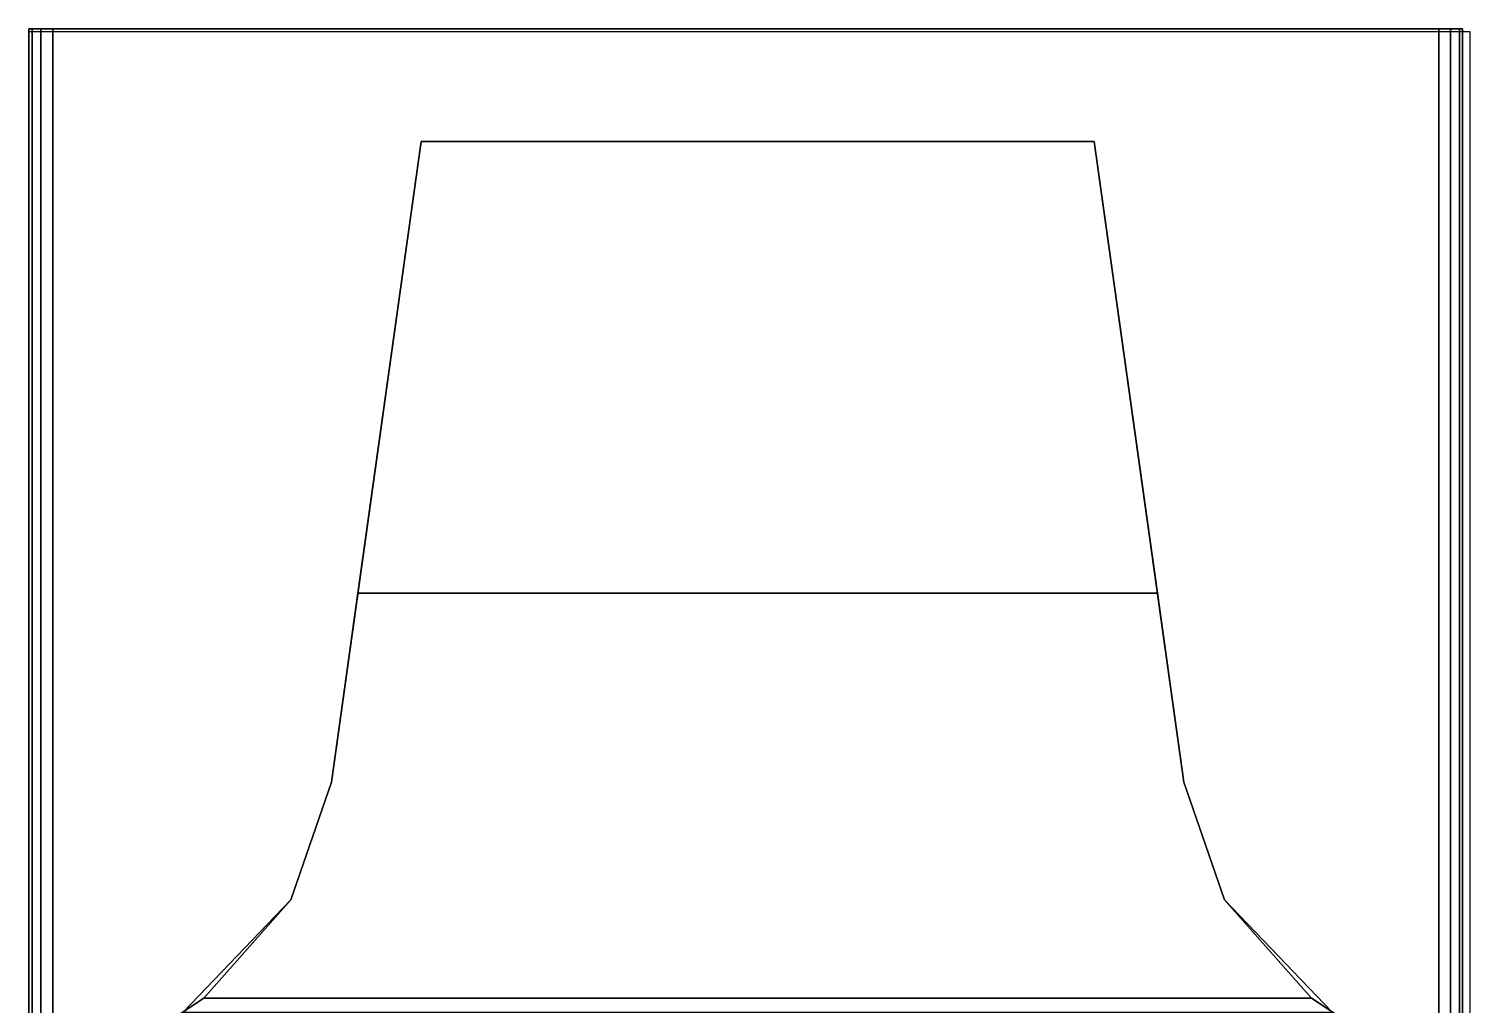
# Model space of a CAD drawing. Header units: millimetres. Extents: x 4513 to 24862, y 3359 to 11488.
# Drawn here: x 5533.1 to 5884.9, y 11249.2 to 11487.6 of the extents above; entities that cross this region are included whole.
import ezdxf

# ---------------------------------------------------------------- set-up
doc = ezdxf.new("R2010")
doc.units = ezdxf.units.MM

msp = doc.modelspace()

# ---------------------------------------------------------------- linework, layer by layer
for p, q in [((5533.13, 11486.88), (5533.13, 11106.15)), ((5884.86, 11486.88), (5533.13, 11486.88)), ((5884.86, 11106.15), (5884.86, 11486.88))]:
    msp.add_line(p, q)
for points, invisible_edges in [([(5533.87, 11487.58, 167.1), (5533.09, 11114.98, 164.68), (5533.87, 11114.98, 167.1)], 1), ([(5533.87, 11487.58, 167.1), (5533.09, 11487.58, 164.68), (5533.09, 11114.98, 164.68)], 12), ([(5533.87, 11487.58, 7.61), (5536, 11487.58, 5.84), (5533.09, 11487.58, 10.03)], 2), ([(5533.87, 11487.58, 7.61), (5533.87, 11114.98, 7.61), (5533.09, 11114.98, 10.03)], 12), ([(5533.09, 11114.98, 10.03), (5533.09, 11487.58, 10.03), (5533.87, 11487.58, 7.61)], 12), ([(5533.09, 11487.58, 164.68), (5533.09, 11487.58, 10.03), (5533.87, 11487.58, 167.1)], 2), ([(5533.09, 11487.58, 164.68), (5533.09, 11114.98, 164.68), (5533.09, 11487.58, 10.03)], 2), ([(5533.09, 11114.98, 164.68), (5533.09, 11114.98, 10.03), (5533.09, 11487.58, 10.03)], 12), ([(5536, 11487.58, 168.87), (5533.87, 11487.58, 167.1), (5538.92, 11487.58, 169.52)], 2), ([(5533.87, 11487.58, 167.1), (5533.87, 11114.98, 167.1), (5536, 11114.98, 168.87)], 12), ([(5536, 11114.98, 168.87), (5536, 11487.58, 168.87), (5533.87, 11487.58, 167.1)], 12), ([(5536, 11487.58, 5.84), (5536, 11114.98, 5.84), (5533.87, 11487.58, 7.61)], 2), ([(5536, 11114.98, 5.84), (5533.87, 11114.98, 7.61), (5533.87, 11487.58, 7.61)], 12), ([(5538.92, 11487.58, 169.52), (5536, 11487.58, 168.87), (5536, 11114.98, 168.87)], 12), ([(5536, 11114.98, 168.87), (5538.92, 11114.98, 169.52), (5538.92, 11487.58, 169.52)], 12), ([(5538.92, 11487.58, 5.19), (5536, 11114.98, 5.84), (5536, 11487.58, 5.84)], 1), ([(5538.92, 11487.58, 5.19), (5538.92, 11114.98, 5.19), (5536, 11114.98, 5.84)], 12), ([(5538.92, 11487.58, 5.19), (5877.18, 11487.58, 5.19), (5536, 11487.58, 5.84)], 2), ([(5877.18, 11114.98, 169.52), (5538.92, 11487.58, 169.52), (5877.18, 11487.58, 169.52)], 1), ([(5877.18, 11114.98, 169.52), (5538.92, 11114.98, 169.52), (5538.92, 11487.58, 169.52)], 12), ([(5877.18, 11487.58, 169.52), (5538.92, 11487.58, 169.52), (5880.09, 11487.58, 168.87)], 2), ([(5538.92, 11487.58, 5.19), (5538.92, 11114.98, 5.19), (5877.18, 11114.98, 5.19)], 12), ([(5877.18, 11114.98, 5.19), (5877.18, 11487.58, 5.19), (5538.92, 11487.58, 5.19)], 12), ([(5880.09, 11487.58, 168.87), (5877.18, 11487.58, 169.52), (5880.09, 11114.98, 168.87)], 2), ([(5877.18, 11487.58, 169.52), (5877.18, 11114.98, 169.52), (5880.09, 11114.98, 168.87)], 12), ([(5880.09, 11487.58, 5.84), (5882.23, 11487.58, 7.61), (5877.18, 11487.58, 5.19)], 2), ([(5877.18, 11487.58, 5.19), (5880.09, 11487.58, 5.84), (5880.09, 11114.98, 5.84)], 12), ([(5880.09, 11114.98, 5.84), (5877.18, 11114.98, 5.19), (5877.18, 11487.58, 5.19)], 12), ([(5882.23, 11487.58, 167.1), (5880.09, 11487.58, 168.87), (5883.01, 11487.58, 164.68)], 2), ([(5882.23, 11114.98, 167.1), (5880.09, 11487.58, 168.87), (5880.09, 11114.98, 168.87)], 1), ([(5882.23, 11114.98, 167.1), (5882.23, 11487.58, 167.1), (5880.09, 11487.58, 168.87)], 12), ([(5880.09, 11487.58, 5.84), (5882.23, 11487.58, 7.61), (5882.23, 11114.98, 7.61)], 12), ([(5882.23, 11114.98, 7.61), (5880.09, 11114.98, 5.84), (5880.09, 11487.58, 5.84)], 12), ([(5882.23, 11487.58, 167.1), (5882.23, 11114.98, 167.1), (5883.01, 11114.98, 164.68)], 12), ([(5883.01, 11114.98, 164.68), (5883.01, 11487.58, 164.68), (5882.23, 11487.58, 167.1)], 12), ([(5882.23, 11487.58, 7.61), (5883.01, 11114.98, 10.03), (5882.23, 11114.98, 7.61)], 1), ([(5882.23, 11487.58, 7.61), (5883.01, 11487.58, 10.03), (5883.01, 11114.98, 10.03)], 12), ([(5883.01, 11487.58, 10.03), (5883.01, 11487.58, 164.68), (5882.23, 11487.58, 7.61)], 2), ([(5883.01, 11114.98, 10.03), (5883.01, 11114.98, 164.68), (5883.01, 11487.58, 164.68)], 12), ([(5883.01, 11487.58, 164.68), (5883.01, 11487.58, 10.03), (5883.01, 11114.98, 10.03)], 12), ([(5824.91, 11274.88, 250.92), (5606.94, 11303.67, 261.81), (5628.87, 11460.1, 320.97)], 13), ([(5606.94, 11303.67, 261.81), (5613.4, 11349.75, 465.87), (5628.87, 11460.1, 320.97)], 3), ([(5808.54, 11349.75, 465.87), (5793.07, 11460.1, 454.43), (5613.4, 11349.75, 465.87)], 2), ([(5613.4, 11349.75, 465.87), (5793.07, 11460.1, 454.43), (5628.87, 11460.1, 454.43)], 1), ([(5628.87, 11460.1, 320.97), (5613.4, 11349.75, 465.87), (5628.87, 11460.1, 454.43)], 1), ([(5824.91, 11274.88, 250.92), (5628.87, 11460.1, 320.97), (5815, 11303.67, 261.81)], 3), ([(5815, 11303.67, 261.81), (5628.87, 11460.1, 320.97), (5793.07, 11460.1, 320.97)], 1), ([(5793.07, 11460.1, 454.43), (5793.07, 11460.1, 320.97), (5628.87, 11460.1, 320.97)], 12), ([(5628.87, 11460.1, 320.97), (5628.87, 11460.1, 454.43), (5793.07, 11460.1, 454.43)], 12), ([(5815, 11303.67, 261.81), (5793.07, 11460.1, 454.43), (5808.54, 11349.75, 465.87)], 13), ([(5793.07, 11460.1, 454.43), (5815, 11303.67, 261.81), (5793.07, 11460.1, 320.97)], 1), ([(5597.03, 11274.88, 508.72), (5815, 11303.67, 492.24), (5808.54, 11349.75, 465.87)], 13), ([(5597.03, 11274.88, 508.72), (5808.54, 11349.75, 465.87), (5606.94, 11303.67, 492.24)], 3), ([(5606.94, 11303.67, 492.24), (5808.54, 11349.75, 465.87), (5613.4, 11349.75, 465.87)], 1), ([(5613.4, 11349.75, 465.87), (5606.94, 11303.67, 261.81), (5606.94, 11303.67, 492.24)], 1), ([(5815, 11303.67, 261.81), (5808.54, 11349.75, 465.87), (5815, 11303.67, 492.24)], 1), ([(5597.03, 11274.88, 508.72), (5824.91, 11274.88, 508.72), (5815, 11303.67, 492.24)], 13), ([(5606.94, 11303.67, 261.81), (5846.17, 11250.92, 241.86), (5597.03, 11274.88, 250.92)], 3), ([(5597.03, 11274.88, 508.72), (5606.94, 11303.67, 492.24), (5606.94, 11303.67, 261.81)], 12), ([(5597.03, 11274.88, 508.72), (5606.94, 11303.67, 261.81), (5597.03, 11274.88, 250.92)], 1), ([(5606.94, 11303.67, 261.81), (5824.91, 11274.88, 250.92), (5846.17, 11250.92, 241.86)], 13), ([(5824.91, 11274.88, 250.92), (5815, 11303.67, 492.24), (5824.91, 11274.88, 508.72)], 1), ([(5815, 11303.67, 492.24), (5824.91, 11274.88, 250.92), (5815, 11303.67, 261.81)], 1), ([(5824.91, 11274.88, 508.72), (5597.03, 11274.88, 508.72), (5570.74, 11247.45, 524.42)], 13), ([(5824.91, 11274.88, 508.72), (5570.74, 11247.45, 524.42), (5851.2, 11247.45, 524.42)], 1), ([(5575.77, 11250.92, 241.86), (5570.74, 11247.45, 524.42), (5597.03, 11274.88, 508.72)], 13), ([(5597.03, 11274.88, 250.92), (5846.17, 11250.92, 241.86), (5575.77, 11250.92, 241.86)], 1), ([(5575.77, 11250.92, 241.86), (5597.03, 11274.88, 508.72), (5597.03, 11274.88, 250.92)], 1), ([(5851.2, 11247.45, 524.42), (5846.17, 11250.92, 241.86), (5824.91, 11274.88, 508.72)], 3), ([(5824.91, 11274.88, 508.72), (5846.17, 11250.92, 241.86), (5824.91, 11274.88, 250.92)], 1), ([(5852.87, 11246.41, 224.42), (5569.07, 11246.41, 224.42), (5575.77, 11250.92, 241.86)], 12), ([(5569.07, 11246.41, 224.42), (5570.74, 11247.45, 524.42), (5575.77, 11250.92, 241.86)], 3), ([(5852.87, 11246.41, 224.42), (5575.77, 11250.92, 241.86), (5846.17, 11250.92, 241.86)], 1), ([(5846.17, 11250.92, 241.86), (5854.09, 11245.7, 224.42), (5852.87, 11246.41, 224.42)], 1)]:
    msp.add_3dface(points, dxfattribs=dict(invisible_edges=invisible_edges))

doc.saveas('drawing.dxf')
